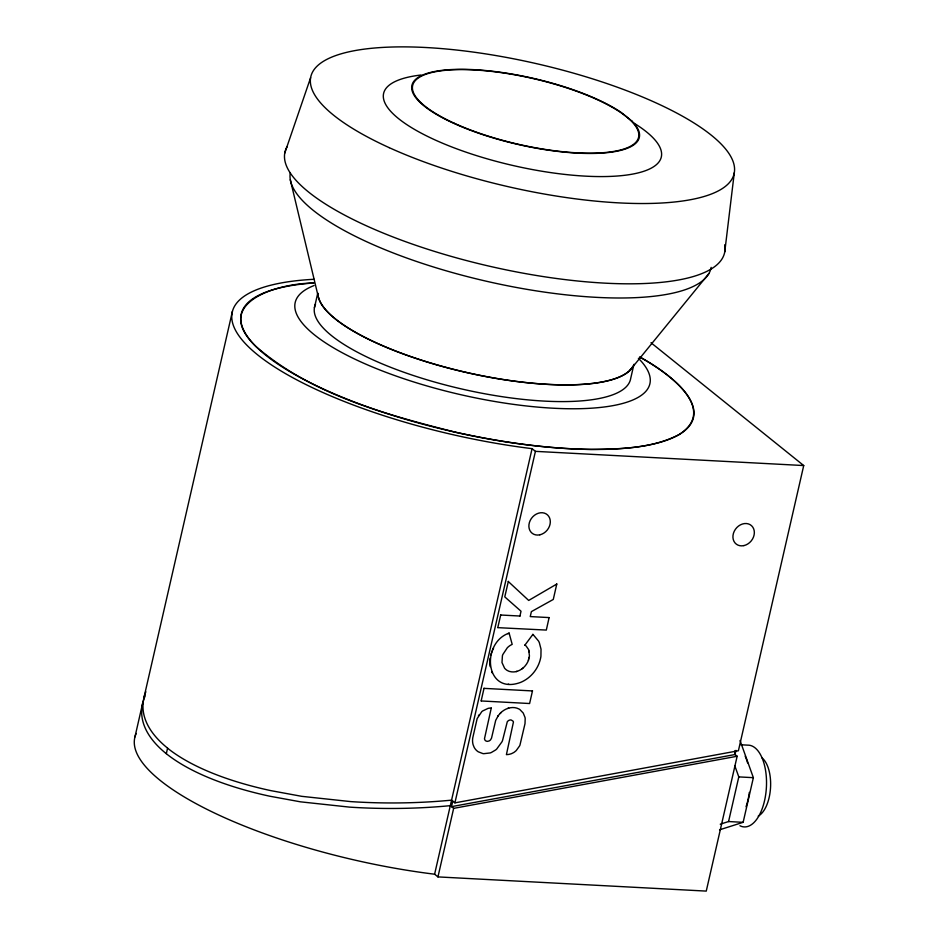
<?xml version="1.0" encoding="UTF-8"?>
<svg xmlns="http://www.w3.org/2000/svg" width="938" height="938" viewBox="0 0 938 938"><rect width="100%" height="100%" fill="white"/><g stroke="black" fill="none" stroke-linecap="round" stroke-linejoin="round"><path stroke-width="1.41" d="M532.89 634.311L538.541 641.053A20.355 16.708 -51.2 0 1 539.373 642.8L541.027 649.202L540.933 656.166A20.378 16.732 -51.2 0 1 540.569 658.288C538.447 668.29 531.529 677.201 522.302 681.633A53.314 43.769 -51.2 0 1 520.32 682.501C484.864 695.316 480.69 642.811 509.205 633.056M735.075 750.576L735.017 754.539L737.151 756.251L706.255 891.1L437.952 876.901L434.611 874.204A241.863 70.315 12.9 0 1 136.198 733.469M491.254 708.12L484.5 738.675A2.685 2.204 -51.2 0 0 484.571 739.085L484.911 739.953A13.038 10.705 -51.2 0 0 485.192 740.375A2.65 2.169 -51.2 0 0 485.65 740.821L486.974 741.325A4.925 4.045 -51.2 0 0 487.479 741.348L489.038 740.973A13.531 11.104 -51.2 0 0 489.378 740.797L490.128 740.246A2.779 2.275 -51.2 0 0 490.515 739.871L491.465 738.265A3.177 2.603 -51.2 0 0 491.582 737.889L495.698 720.361L498.301 715.565L501.396 712.177A32.127 26.381 -51.2 0 1 502.451 711.309C506.977 707.756 513.555 706.173 518.866 708.952A10.834 8.899 -51.2 0 1 519.84 709.527L523.228 713.044L524.987 717.394A11.15 9.157 -51.2 0 1 525.186 718.59L525.01 723.644L519.98 745.007A9.11 7.481 -51.2 0 1 519.558 745.956L516.299 750.482A9.192 7.551 -51.2 0 1 515.525 751.186L514.446 752.053A8.313 6.824 -51.2 0 1 513.578 752.616L511.773 753.531A23.813 19.546 -51.2 0 1 510.847 753.882L508.959 754.375A9.743 7.996 -51.2 0 1 507.704 754.527L506.403 754.644L513.426 722.084A2.626 2.157 -51.2 0 0 513.274 721.639L513.121 721.381A13.566 11.139 -51.2 0 0 512.875 721.005L511.116 719.974A3.893 3.201 -51.2 0 0 510.507 719.938L509.545 720.114A2.72 2.228 -51.2 0 0 509.064 720.302L508.759 720.454A2.814 2.31 -51.2 0 0 508.314 720.747L507.634 721.334A2.615 2.146 -51.2 0 0 507.282 721.744L502.651 740.07A13.05 10.705 -51.2 0 1 502.006 741.759L496.648 749.122A32.443 26.639 -51.2 0 1 495.592 749.99L491.36 752.487A11.01 9.04 -51.2 0 1 490.14 752.944L483.738 753.683A12.886 10.576 -51.2 0 1 482.765 753.542L478.31 751.819A11.842 9.72 -51.2 0 1 477.524 751.279L476.797 750.681A11.936 9.802 -51.2 0 1 476.117 750.025L475.695 749.556A11.936 9.802 -51.2 0 1 475.097 748.817A40.017 32.853 -51.2 0 1 474.558 748.02A11.889 9.755 -51.2 0 1 474.089 747.176L473.115 744.737A11.748 9.65 -51.2 0 1 472.881 743.764L472.705 742.755A11.842 9.72 -51.2 0 1 472.6 741.735L472.553 740.692A11.467 9.415 -51.2 0 1 472.588 739.625L472.682 738.558A12.827 10.529 -51.2 0 1 472.846 737.479L477.161 718.567L481.792 711.637A24.822 20.378 -51.2 0 1 482.613 710.981L488.065 708.389A9.063 7.445 -51.2 0 1 489.015 708.213L491.278 707.979M508.009 633.76L509.135 633.185L512.183 644.371L510.6 645.192A11.268 9.251 -51.2 0 0 509.463 645.93L508.396 646.774A31.974 26.252 -51.2 0 0 507.364 647.689L502.838 654.513A10.037 8.243 -51.2 0 0 502.416 655.791L501.994 662.556L504.585 668.196A11.104 9.122 -51.2 0 0 505.371 669.017L506.227 669.767A10.072 8.266 -51.2 0 0 507.165 670.4L508.537 671.08A10.599 8.7 -51.2 0 0 509.615 671.467C516.885 673.554 524.436 668.63 527.602 662.216A30.016 24.646 -51.2 0 0 528.117 661.126L529.302 656.999A29.137 23.919 -51.2 0 0 529.431 655.861L528.727 650.128M489.964 664.854L490.035 665.452M529.184 651.992L529.02 651.148M490.902 654.888L491.078 654.267M489.835 662.38L489.906 660.551M490.011 659.297L489.941 659.918M491.266 653.634L491.477 653.024M724.769 251.806L734.302 172.709M549.082 617.708L546.315 630.078L497.773 627.651M519.898 616.172L521.024 611.224L504.773 596.885L508.349 581.361M529.302 656.999L529.091 657.901M490.093 658.664L490.199 658.03M491.7 652.402L491.922 651.781M481.182 700.827L484.043 688.234M134.955 736.893L142.846 702.468M144.1 696.969L232.413 311.357M166.331 753.624L167.585 748.125A237.806 93.612 0.8 0 1 145.871 691.763M314.429 307.676L317.63 293.723M434.611 874.204L532.069 448.657A241.863 70.315 12.9 0 1 259.744 356.522A241.863 70.315 12.9 0 1 314.136 279.278M452.784 801.146L451.518 806.645L735.017 754.539L735.955 750.412M437.952 876.901L453.652 808.357L450.299 805.66A251.607 99.041 0.8 0 1 349.452 807.114L300.441 801.826L269.71 796.198A237.806 93.612 0.8 0 1 166.237 753.648A237.806 93.612 0.8 0 1 145.156 695.973M650.995 342.733L803.725 465.553L738.405 750.752L454.907 802.858L535.422 451.354L532.069 448.657M633.865 364.636L630.664 378.589A162.063 47.111 12.9 0 1 458.307 388.191A162.063 47.111 12.9 0 1 315.543 304.135M720.255 824.197L728.568 821.547L738.792 776.899L734.841 765.889M719.575 829.813L743.142 822.321L753.366 777.672L740.035 740.504M500.728 614.882L497.808 627.522M524.87 645.18L532.854 634.44M549.152 617.579L530.251 616.583L531.377 611.635L553.279 599.452L556.809 583.928M481.147 700.956L529.607 703.523L532.503 690.79M493.271 648.744L493.576 648.146M284.753 153.14L310.619 77.702M528.411 660.387L528.669 659.637M497.703 716.48L498.301 715.565M492.978 649.342L492.403 650.515M629.574 370.791L708.87 273.579M478.439 715.706L478.931 714.99M500.259 713.279L501.056 712.481M522.853 668.184L522.091 668.771M556.773 584.057L528.692 600.437L508.279 581.501M507.739 708.436L508.713 708.12M517.049 671.338L516.17 671.585M453.652 808.357L737.151 756.251M313.644 283.088C278.574 283.042 210.241 302.728 255.933 346.485C311.815 394.664 385.788 414.596 455.856 432.312C500.282 442.091 545.553 448.704 591.081 449.431C620.745 449.021 652.109 448.54 679.053 434.599C720.478 408.042 663.166 369.572 639.575 356.968M535.422 451.354L803.725 465.553M500.658 615.011L519.933 616.032M484.008 688.363L532.467 690.931M740.868 744.784L747.762 745.147A40.932 20.108 -87 0 1 766.147 790.722A40.932 20.108 -87 0 1 739.941 825.745M738.792 776.899L753.366 777.672M728.568 821.547L743.142 822.321M508.173 684.201L508.83 684.259M492.087 672.78L491.629 671.725M524.94 645.051L525.468 645.461A11.186 9.181 -51.2 0 1 526.206 646.13L528.329 649.166A10.001 8.208 -51.2 0 1 528.727 650.128M451.565 800.161L454.907 802.858M490.199 666.648L490.117 666.05M290.299 179.733L318.088 295.939M489.835 663.072L489.917 664.256M167.503 748.149A237.806 93.612 0.8 0 0 271 790.664L301.696 796.327L350.706 801.603A251.607 99.041 0.8 0 0 451.553 800.149M640.208 357.226A231.967 67.43 12.9 0 1 616.301 448.892A231.967 67.43 12.9 0 1 298.671 376.654A231.967 67.43 12.9 0 1 313.714 282.971M724.734 244.771A225.495 65.554 12.9 0 1 493.587 267.154A225.495 65.554 12.9 0 1 287.122 146.656M638.379 358.269A181.937 52.891 12.9 0 1 463.524 395.32A181.937 52.891 12.9 0 1 314.054 285.539M634.287 123.324A142.435 41.401 12.9 0 1 611.811 176.344A142.435 41.401 12.9 0 1 421.314 133.196A142.435 41.401 12.9 0 1 421.021 75.017M711.145 267.377A215.681 62.705 12.9 0 1 490.011 282.057A215.681 62.705 12.9 0 1 290.276 173.002M632.798 366.5A162.063 47.111 12.9 0 1 470.419 373.336A162.063 47.111 12.9 0 1 318.568 297.299M318.287 295.986A162.063 47.111 12.9 0 1 318.064 293.406M634.065 364.272A162.274 47.17 12.9 0 1 468.343 372.937A162.274 47.17 12.9 0 1 317.853 293.371M762.066 757.939A30.637 15.055 -87 0 1 770.508 788.119A30.637 15.055 -87 0 1 758.232 816.083M745.194 756.239A40.932 20.108 -87 0 1 747.586 762.887M749.333 792.399A40.932 20.108 -87 0 1 746.05 806.703M631.942 121.096L621.097 112.372A116.64 33.909 12.9 0 0 427.857 73.152A116.64 33.909 12.9 0 0 515.877 143.936A116.64 33.909 12.9 0 0 631.942 121.096M743.857 545.611A11.971 9.826 -51.2 0 0 752.804 527.179A11.971 9.826 -51.2 0 0 734.243 531.26A11.971 9.826 -51.2 0 0 743.857 545.611M539.831 534.812A11.971 9.826 -51.2 0 0 548.765 516.381A11.971 9.826 -51.2 0 0 530.205 520.461A11.971 9.826 -51.2 0 0 539.831 534.812M454.52 123.382A115.878 33.686 12.9 0 0 637.465 140.079A115.878 33.686 12.9 0 0 484.887 70.713A115.878 33.686 12.9 0 0 454.52 123.382M389.235 147.665A217.124 63.116 12.9 0 0 732.015 178.959A217.124 63.116 12.9 0 0 446.136 48.987A217.124 63.116 12.9 0 0 389.235 147.665"/></g></svg>
